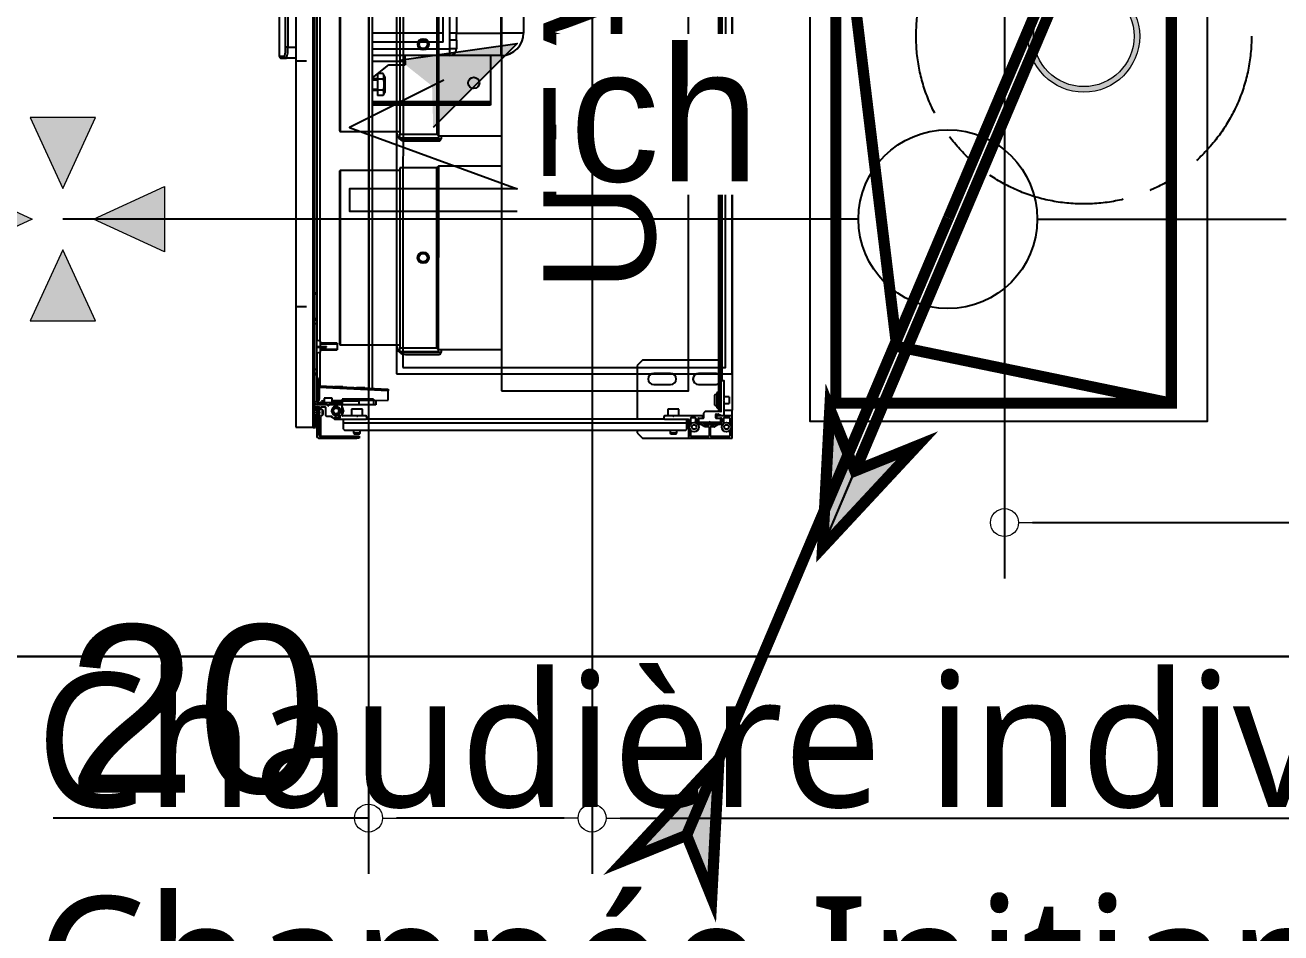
# Model space of a CAD drawing. Header units: millimetres. Extents: x 459337 to 526921, y -375392 to -289779.
# Drawn here: x 472612 to 473735, y -324575 to -323762 of the extents above; entities that cross this region are included whole.
import ezdxf

# ---------------------------------------------------------------- set-up
doc = ezdxf.new("R2010")
doc.units = ezdxf.units.MM
for name, pattern in [('prelem_euev', [2, 1.25, -0.25, 0.25, -0.25]), ('prlm_ef', [0.165, 0.1, -0.065]), ('prlm_gaz', [36, 24, -3, 0, -3, 0, -3, 0, -3])]:
    doc.linetypes.add(name, pattern=pattern)
doc.layers.add('_GAZELEC-BOITE INCORPO', color=36, linetype='Continuous', lineweight=18)
doc.layers.add('_GAZELEC-RESERVATION 2', color=132, linetype='Continuous', lineweight=18)
for name, color, linetype in [('_GAZELEC-EAU CHAUDE', 1, 'Continuous'), ('GAZ-EU FLECHE', 42, 'Continuous'), ('GAZ-FLECHE VMC', 93, 'Continuous'), ('prlm-CHAUFF', 30, 'Continuous'), ('prlm-EAU-EF', 161, 'Continuous'), ('prlm-EAU-EUEV', 25, 'Continuous'), ('prlm-ELEC-CFO', 201, 'Continuous'), ('prlm-GAZ', 20, 'Continuous'), ('prlm-GT', 242, 'Continuous'), ('prlm-MOD', 64, 'Continuous'), ('prlm-VMC', 93, 'Continuous')]:
    doc.layers.add(name, color=color, linetype=linetype)
doc.layers.add('prlm-ZEROPLOT', color=254, linetype='Continuous', plot=False)
doc.styles.add('Arial', font='arial.ttf')
doc.styles.add('prlm-chauff', font='trebucbi.ttf', dxfattribs={"height": 18})
doc.styles.add('prlm-elec-cfo', font='comic.ttf', dxfattribs={"height": 12})
doc.styles.get("Standard").update_dxf_attribs({"font": 'arial.ttf'})
doc.dimstyles.new('200', dxfattribs={"dimtxt": 150, "dimasz": 25, "dimexe": 50, "dimexo": 50, "dimgap": 20, "dimtad": 1, "dimdec": 0, "dimlfac": 0.1, "dimdsep": 46, "dimtxsty": 'Arial', "dimblk1": 'DOTBLANK', "dimblk2": 'DOTBLANK', "dimsah": 1, "dimcen": 25, "dimclrd": 5, "dimclre": 5, "dimadec": 0, "dimazin": 0, "dimtfac": 1, "dimtdec": 0, "dimtmove": 0, "dimatfit": 3, "dimldrblk": 'DOTBLANK', "dimfxl": 50, "dimtolj": 1, "dimtzin": 0, "dimarcsym": 0})

# ---------------------------------------------------------------- blocks, each defined once
blk = doc.blocks.new('MTI900_Alu_390')
at = {"layer": 'prlm-MOD', "color": 1, "linetype": 'Continuous'}
for p, q in [((-4.225, 0), (4.225, 0)), ((4.278, 0), (4.225, 0)), ((4.225, -0.07), (4.225, 0)), ((4.472, 0), (4.278, 0)), ((4.475, 0), (4.472, 0)), ((4.475, -0.003), (4.475, 0)), ((-4.105, -0.105), (4.105, -0.105)), ((-3.96, -0.09), (3.96, -0.09)), ((3.96, -0.073), (3.96, -0.097)), ((4.13, -0.07), (3.963, -0.07)), ((3.963, -0.1), (4.229, -0.1)), ((4.105, -0.025), (4.165, -0.025)), ((4.105, -0.025), (4.105, -0.07)), ((4.105, -0.1), (4.105, -0.115)), ((4.135, -0.075), (4.13, -0.07)), ((4.14, -0.07), (4.135, -0.075)), ((4.267, -0.07), (4.14, -0.07)), ((4.165, -0.07), (4.165, -0.025)), ((4.165, -0.115), (4.165, -0.1)), ((4.165, -0.105), (4.225, -0.105)), ((4.225, -0.105), (4.225, -0.1)), ((4.225, -0.105), (4.225, -0.12)), ((4.235, -0.1), (4.235, -0.24)), ((4.26, -0.12), (4.27, -0.09)), ((4.27, -0.09), (4.27, -0.073)), ((4.275, -0.003), (4.275, -0.137)), ((4.293, -0.021), (4.293, -0.074)), ((4.295, -0.137), (4.295, -0.098)), ((4.347, -0.018), (4.296, -0.018)), ((4.296, -0.077), (4.331, -0.077)), ((4.298, -0.095), (4.332, -0.095)), ((4.327, -0.1), (4.298, -0.1)), ((4.33, -0.195), (4.33, -0.103)), ((4.335, -0.098), (4.335, -0.134)), ((4.353, -0.086), (4.353, -0.129)), ((4.355, -0.038), (4.375, -0.027)), ((4.355, -0.062), (4.355, -0.038)), ((4.375, -0.073), (4.355, -0.062)), ((4.375, -0.027), (4.395, -0.038)), ((4.395, -0.062), (4.375, -0.073)), ((4.395, -0.038), (4.395, -0.062)), ((4.454, -0.018), (4.403, -0.018)), ((4.457, -0.191), (4.457, -0.021)), ((4.475, -0.387), (4.475, -0.003)), ((-4.1, -0.12), (4.1, -0.12)), ((3.775, -0.12), (3.775, -0.8)), ((3.895, -0.15), (3.895, -0.3)), ((3.995, -0.3), (3.995, -0.15)), ((4.067, -0.12), (4.067, -0.125)), ((4.067, -0.125), (4.203, -0.125)), ((4.067, -0.125), (4.067, -0.135)), ((4.067, -0.135), (4.203, -0.135)), ((4.105, -0.115), (4.095, -0.125)), ((4.103, -0.158), (4.168, -0.158)), ((4.165, -0.115), (4.105, -0.115)), ((4.175, -0.125), (4.165, -0.115)), ((4.17, -0.12), (4.225, -0.12)), ((4.203, -0.125), (4.203, -0.12)), ((4.203, -0.135), (4.203, -0.125)), ((4.26, -0.142), (4.26, -0.12)), ((4.292, -0.145), (4.263, -0.145)), ((4.278, -0.14), (4.292, -0.14)), ((4.295, -0.137), (4.295, -0.142)), ((4.33, -0.195), (4.325, -0.2)), ((4.325, -0.2), (4.33, -0.205)), ((4.338, -0.16), (4.33, -0.16)), ((4.33, -0.168), (4.342, -0.168)), ((4.33, -0.297), (4.33, -0.205)), ((4.336, -0.136), (4.354, -0.164)), ((4.338, -0.16), (4.338, -0.24)), ((4.355, -0.19), (4.338, -0.16)), ((4.338, -0.24), (4.355, -0.21)), ((4.354, -0.13), (4.372, -0.159)), ((4.355, -0.166), (4.355, -0.234)), ((4.373, -0.16), (4.373, -0.191)), ((4.373, -0.209), (4.373, -0.24)), ((4.454, -0.194), (4.376, -0.194)), ((4.376, -0.206), (4.454, -0.206)), ((4.457, -0.369), (4.457, -0.209)), ((4.235, -0.24), (4.25, -0.255)), ((4.25, -0.255), (4.292, -0.255)), ((4.275, -0.263), (4.275, -0.52)), ((4.292, -0.26), (4.278, -0.26)), ((4.293, -0.326), (4.293, -0.369)), ((4.295, -0.258), (4.295, -0.263)), ((4.295, -0.302), (4.295, -0.263)), ((4.328, -0.323), (4.296, -0.323)), ((4.298, -0.3), (4.327, -0.3)), ((4.332, -0.305), (4.298, -0.305)), ((4.33, -0.232), (4.342, -0.232)), ((4.33, -0.24), (4.338, -0.24)), ((4.354, -0.236), (4.335, -0.265)), ((4.335, -0.265), (4.335, -0.302)), ((4.353, -0.271), (4.353, -0.304)), ((4.373, -0.24), (4.354, -0.27)), ((4.355, -0.328), (4.375, -0.317)), ((4.355, -0.352), (4.355, -0.328)), ((4.375, -0.317), (4.395, -0.328)), ((4.395, -0.328), (4.395, -0.352)), ((4.296, -0.372), (4.347, -0.372)), ((4.305, -0.6), (4.305, -0.393)), ((4.34, -0.405), (4.305, -0.405)), ((4.308, -0.39), (4.472, -0.39)), ((4.34, -0.405), (4.34, -3.475)), ((4.395, -0.405), (4.34, -0.405)), ((4.375, -0.363), (4.355, -0.352)), ((4.395, -0.352), (4.375, -0.363)), ((4.405, -0.415), (4.395, -0.405)), ((4.403, -0.372), (4.454, -0.372)), ((4.405, -0.415), (4.405, -3.465)), ((4.475, -0.8), (4.475, -0.387)), ((3.895, -0.55), (3.895, -0.7)), ((3.995, -0.7), (3.995, -0.55)), ((4.215, -0.475), (4.215, -0.575)), ((4.275, -0.475), (4.215, -0.475)), ((4.275, -0.52), (4.278, -0.523)), ((4.275, -0.52), (4.275, -0.53)), ((4.278, -0.527), (4.275, -0.53)), ((4.275, -0.53), (4.275, -0.6)), ((4.43, -0.495), (4.405, -0.495)), ((4.405, -0.555), (4.43, -0.555)), ((4.43, -0.495), (4.43, -0.555)), ((4.435, -0.5), (4.43, -0.495)), ((4.43, -0.555), (4.435, -0.55)), ((4.435, -0.55), (4.435, -0.5)), ((4.215, -0.575), (4.275, -0.575)), ((4.285, -0.61), (4.295, -0.61)), ((4.305, -0.6), (4.305, -3.277)), ((3.775, -0.8), (3.825, -0.85)), ((3.825, -0.85), (4.305, -0.85)), ((4.405, -0.85), (4.425, -0.85)), ((4.425, -0.85), (4.475, -0.8)), ((-0.85, -1.865), (0.85, -1.865)), ((0.85, -1.865), (0.85, -2.065)), ((0.85, -2.065), (-0.85, -2.065)), ((0.85, -2.465), (0.85, -2.065)), ((1.05, -2.065), (0.85, -2.065)), ((1.05, -2.065), (1.05, -2.525)), ((1.05, -2.16), (1.465, -2.16)), ((1.465, -2.16), (1.48, -2.16)), ((1.465, -2.16), (1.465, -3.215)), ((1.48, -2.16), (1.48, -3.215)), ((1.48, -2.16), (1.495, -2.16)), ((1.495, -2.16), (1.495, -3.215)), ((-0.85, -2.465), (0.85, -2.465)), ((0.912, -2.465), (0.85, -2.465)), ((0.85, -2.465), (0.85, -2.524)), ((0.912, -2.465), (0.99, -2.465)), ((0.912, -2.465), (0.912, -2.525)), ((0.99, -2.465), (0.99, -2.525)), ((0.85, -2.524), (-0.85, -2.524)), ((0.99, -2.525), (0.912, -2.525)), ((0.99, -3.215), (0.99, -2.525)), ((1.05, -2.525), (0.99, -2.525)), ((1.05, -2.525), (1.05, -3.215)), ((0.93, -2.585), (-0.93, -2.585)), ((0.85, -2.585), (0.85, -3.215)), ((0.93, -2.585), (0.93, -3.215)), ((1.1, -2.925), (1.05, -2.925)), ((1.1, -3.215), (1.1, -2.925)), ((1.1, -2.925), (1.134, -2.925)), ((1.134, -3.071), (1.134, -2.925)), ((1.25, -3.215), (1.134, -3.071)), ((1.24, -3.106), (1.212, -3.12)), ((1.212, -3.12), (1.212, -3.167)), ((1.24, -3.106), (1.38, -3.106)), ((1.261, -3.12), (1.261, -3.17)), ((1.359, -3.12), (1.359, -3.17)), ((1.408, -3.12), (1.38, -3.106)), ((1.408, -3.12), (1.408, -3.17)), ((4.007, -3.691), (4.035, -3.077)), ((4.05, -3.077), (4.022, -3.692)), ((4.035, -3.077), (4.05, -3.077)), ((4.135, -3.077), (4.05, -3.077)), ((4.136, -3.497), (4.135, -3.077)), ((4.029, -3.215), (-0.132, -3.215)), ((4.027, -3.245), (-0.132, -3.245)), ((1.214, -3.17), (1.236, -3.17)), ((1.225, -3.17), (1.225, -3.172)), ((1.225, -3.172), (1.395, -3.172)), ((1.236, -3.17), (1.261, -3.17)), ((1.26, -3.172), (1.26, -3.215)), ((1.261, -3.17), (1.31, -3.17)), ((1.269, -3.215), (1.269, -3.172)), ((1.31, -3.17), (1.359, -3.17)), ((1.351, -3.215), (1.351, -3.172)), ((1.359, -3.17), (1.384, -3.17)), ((1.36, -3.215), (1.36, -3.172)), ((1.384, -3.17), (1.408, -3.17)), ((1.395, -3.172), (1.395, -3.17)), ((4.125, -3.207), (4.125, -3.487)), ((4.125, -3.207), (4.175, -3.207)), ((4.135, -3.187), (4.175, -3.187)), ((4.175, -3.187), (4.175, -3.207)), ((4.175, -3.207), (4.175, -3.337)), ((4.017, -3.356), (4.021, -3.285)), ((4.017, -3.356), (4.022, -3.356)), ((4.026, -3.286), (4.021, -3.285)), ((4.14, -3.337), (4.175, -3.337)), ((4.14, -3.487), (4.14, -3.337)), ((4.175, -3.337), (4.175, -3.487)), ((4.215, -3.305), (4.215, -3.405)), ((4.275, -3.305), (4.215, -3.305)), ((4.275, -3.277), (4.275, -3.346)), ((4.275, -3.346), (4.275, -3.358)), ((4.275, -3.358), (4.275, -3.484)), ((4.276, -3.348), (4.278, -3.35)), ((4.278, -3.354), (4.276, -3.356)), ((4.295, -3.267), (4.285, -3.267)), ((4.305, -3.553), (4.305, -3.277)), ((4.43, -3.325), (4.405, -3.325)), ((4.43, -3.325), (4.43, -3.385)), ((4.435, -3.33), (4.43, -3.325)), ((4.435, -3.38), (4.435, -3.33)), ((4.455, -3.355), (4.455, -3.335)), ((4.455, -3.335), (4.475, -3.335)), ((4.455, -3.69), (4.455, -3.355)), ((4.475, -3.355), (4.455, -3.355)), ((4.475, -3.335), (4.475, -3.355)), ((4.475, -3.69), (4.475, -3.355)), ((4.008, -3.552), (4.012, -3.482)), ((4.017, -3.482), (4.012, -3.482)), ((4.215, -3.405), (4.275, -3.405)), ((4.22, -3.478), (4.23, -3.472)), ((4.23, -3.472), (4.24, -3.478)), ((4.34, -3.475), (4.305, -3.475)), ((4.395, -3.475), (4.34, -3.475)), ((4.395, -3.475), (4.405, -3.465)), ((4.405, -3.385), (4.43, -3.385)), ((4.43, -3.385), (4.435, -3.38)), ((3.625, -3.532), (3.685, -3.532)), ((3.625, -3.532), (3.625, -3.682)), ((3.631, -3.682), (3.631, -3.532)), ((3.679, -3.682), (3.679, -3.532)), ((3.685, -3.682), (3.685, -3.532)), ((4.008, -3.552), (4.013, -3.552)), ((4.115, -3.577), (4.115, -3.647)), ((4.155, -3.577), (4.115, -3.577)), ((4.125, -3.487), (4.14, -3.487)), ((4.14, -3.497), (4.136, -3.497)), ((4.14, -3.487), (4.155, -3.487)), ((4.14, -3.487), (4.14, -3.577)), ((4.155, -3.487), (4.175, -3.487)), ((4.155, -3.497), (4.155, -3.487)), ((4.155, -3.702), (4.155, -3.497)), ((4.175, -3.497), (4.155, -3.497)), ((4.175, -3.487), (4.175, -3.49)), ((4.175, -3.49), (4.175, -3.601)), ((4.272, -3.487), (4.178, -3.487)), ((4.195, -3.561), (4.195, -3.523)), ((4.268, -3.521), (4.266, -3.521)), ((4.271, -3.507), (4.271, -3.518)), ((4.273, -3.542), (4.276, -3.542)), ((4.287, -3.504), (4.274, -3.504)), ((4.276, -3.627), (4.276, -3.584)), ((4.277, -3.582), (4.304, -3.555)), ((4.279, -3.545), (4.279, -3.549)), ((4.291, -3.577), (4.281, -3.583)), ((4.282, -3.552), (4.287, -3.552)), ((4.285, -3.504), (4.29, -3.507)), ((4.29, -3.549), (4.29, -3.507)), ((4.291, -3.568), (4.291, -3.577)), ((3.604, -3.685), (-0.15, -3.685)), ((3.605, -3.682), (3.598, -3.717)), ((3.655, -3.682), (3.605, -3.682)), ((3.655, -3.641), (3.655, -3.627)), ((3.66, -3.627), (3.655, -3.627)), ((3.655, -3.717), (3.655, -3.641)), ((3.66, -3.641), (3.655, -3.641)), ((3.66, -3.641), (3.66, -3.627)), ((3.66, -3.717), (3.66, -3.641)), ((3.705, -3.682), (3.66, -3.682)), ((3.712, -3.717), (3.705, -3.682)), ((4.007, -3.685), (3.706, -3.685)), ((3.945, -3.702), (3.965, -3.702)), ((3.965, -3.702), (4.105, -3.702)), ((3.965, -3.712), (3.965, -3.702)), ((4.007, -3.692), (4.007, -3.691)), ((4.007, -3.691), (4.022, -3.692)), ((4.022, -3.692), (4.125, -3.692)), ((4.022, -3.692), (4.022, -3.692)), ((4.105, -3.702), (4.125, -3.702)), ((4.105, -3.712), (4.105, -3.702)), ((4.115, -3.647), (4.155, -3.647)), ((4.125, -3.692), (4.125, -3.702)), ((4.14, -3.647), (4.14, -3.657)), ((4.175, -3.623), (4.175, -3.601)), ((4.175, -3.623), (4.175, -3.734)), ((4.176, -3.603), (4.183, -3.61)), ((4.183, -3.614), (4.176, -3.621)), ((4.195, -3.674), (4.195, -3.64)), ((4.195, -3.722), (4.195, -3.693)), ((4.195, -3.695), (4.215, -3.695)), ((4.198, -3.637), (4.266, -3.637)), ((4.211, -3.677), (4.198, -3.677)), ((4.198, -3.69), (4.225, -3.69)), ((4.222, -3.663), (4.213, -3.676)), ((4.215, -3.695), (4.45, -3.695)), ((4.215, -3.695), (4.215, -3.715)), ((4.227, -3.657), (4.225, -3.659)), ((4.265, -3.659), (4.225, -3.659)), ((4.225, -3.659), (4.225, -3.662)), ((4.265, -3.662), (4.225, -3.662)), ((4.225, -3.69), (4.225, -3.695)), ((4.263, -3.657), (4.227, -3.657)), ((4.228, -3.692), (4.237, -3.692)), ((4.229, -3.657), (4.229, -3.662)), ((4.229, -3.69), (4.229, -3.695)), ((4.243, -3.687), (4.239, -3.691)), ((4.251, -3.691), (4.247, -3.687)), ((4.253, -3.692), (4.263, -3.692)), ((4.261, -3.657), (4.261, -3.662)), ((4.261, -3.69), (4.261, -3.695)), ((4.265, -3.659), (4.263, -3.657)), ((4.265, -3.662), (4.265, -3.659)), ((4.283, -3.69), (4.265, -3.69)), ((4.265, -3.695), (4.265, -3.69)), ((4.277, -3.676), (4.268, -3.663)), ((4.452, -3.677), (4.279, -3.677)), ((4.286, -3.692), (4.445, -3.692)), ((4.455, -3.682), (4.455, -3.68)), ((-4.375, -3.737), (4.375, -3.737)), ((4.375, -3.747), (-4.375, -3.747)), ((-0.167, -3.735), (3.175, -3.735)), ((-0.16, -3.715), (3.598, -3.715)), ((3.175, -3.717), (3.185, -3.717)), ((3.175, -3.737), (3.175, -3.717)), ((3.185, -3.717), (3.403, -3.717)), ((3.185, -3.717), (3.185, -3.737)), ((3.403, -3.737), (3.403, -3.717)), ((3.403, -3.717), (3.417, -3.717)), ((3.417, -3.717), (3.45, -3.717)), ((3.417, -3.717), (3.417, -3.737)), ((3.45, -3.717), (3.86, -3.717)), ((3.45, -3.717), (3.45, -3.737)), ((3.712, -3.715), (3.935, -3.715)), ((3.86, -3.717), (3.893, -3.717)), ((3.86, -3.717), (3.86, -3.737)), ((3.893, -3.717), (3.907, -3.717)), ((3.893, -3.737), (3.893, -3.717)), ((3.907, -3.717), (4.14, -3.717)), ((3.907, -3.717), (3.907, -3.737)), ((3.935, -3.717), (3.935, -3.712)), ((3.965, -3.712), (3.935, -3.712)), ((3.965, -3.712), (3.965, -3.717)), ((4.105, -3.712), (3.965, -3.712)), ((4.105, -3.717), (4.105, -3.712)), ((4.135, -3.712), (4.105, -3.712)), ((4.135, -3.712), (4.135, -3.717)), ((4.165, -3.726), (4.165, -3.737)), ((4.175, -3.734), (4.175, -3.737)), ((4.215, -3.715), (4.195, -3.715)), ((4.198, -3.725), (4.212, -3.725)), ((4.215, -3.715), (4.45, -3.715)), ((4.215, -3.72), (4.225, -3.72)), ((4.215, -3.722), (4.215, -3.72)), ((4.225, -3.716), (4.221, -3.72)), ((4.229, -3.716), (4.225, -3.716)), ((4.26, -3.715), (4.231, -3.715)), ((4.243, -3.732), (4.238, -3.737)), ((4.249, -3.734), (4.241, -3.734)), ((4.252, -3.737), (4.247, -3.732)), ((4.265, -3.716), (4.262, -3.716)), ((4.269, -3.72), (4.265, -3.716)), ((4.265, -3.72), (4.283, -3.72)), ((4.342, -3.715), (4.289, -3.715)), ((4.295, -3.734), (4.295, -3.73)), ((4.298, -3.727), (4.342, -3.727)), ((4.378, -3.727), (4.298, -3.727)), ((4.298, -3.727), (4.298, -3.737)), ((4.345, -3.724), (4.345, -3.718)), ((4.375, -3.737), (4.375, -3.747)), ((4.375, -3.747), (4.378, -3.747)), ((4.375, -3.792), (4.375, -3.747)), ((4.375, -3.902), (4.375, -3.792)), ((4.378, -3.747), (4.378, -3.727)), ((-4.375, -3.902), (4.375, -3.902)), ((0.975, -3.973), (0.975, -3.902)), ((1.075, -3.902), (1.075, -3.985)), ((-0.975, -3.973), (0.975, -3.973)), ((0.975, -3.993), (-0.975, -3.993)), ((0.975, -3.973), (0.975, -3.993)), ((1.055, -4.05), (1.055, -4.005)), ((1.075, -4.03), (1.075, -3.985)), ((0.704, -4.05), (1.055, -4.05))]:
    blk.add_line(p, q, dxfattribs=at)
at = {"layer": 'prlm-MOD', "color": 1, "ltscale": 50}
for points in [[(1.1, -3.806), (1.1, -3.902)], [(3.3, -3.806), (3.3, -3.902)]]:
    blk.add_lwpolyline(points, dxfattribs=at)
at = {"layer": 'prlm-MOD', "color": 1, "linetype": 'Continuous'}
for centre, radius in [((4.375, -0.05), 0.0425), ((4.375, -0.34), 0.0425), ((1.295, -2.31), 0.05), ((4.23, -3.542), 0.035), ((4.23, -3.542), 0.03), ((4.23, -3.542), 0.025)]:
    blk.add_circle(centre, radius, dxfattribs=at)
for centre, radius, start, end in [((4.278, -0.003), 0.003, 90, 180), ((4.472, -0.003), 0.003, 0, 90), ((3.963, -0.073), 0.003, 90, 180), ((3.963, -0.097), 0.003, 180, 270), ((4.232, -0.1), 0.003, 0, 180), ((4.267, -0.073), 0.003, 0, 90), ((4.267, -0.09), 0.003, 341.5651, 0), ((4.296, -0.021), 0.003, 90, 180), ((4.296, -0.074), 0.003, 180, 270), ((4.298, -0.098), 0.003, 90, 180), ((4.298, -0.103), 0.003, 90, 180), ((4.327, -0.103), 0.003, 0, 90), ((4.331, -0.067), 0.01, 270, 326.3475), ((4.332, -0.098), 0.003, 0, 90), ((4.347, -0.021), 0.003, 84.5182, 90), ((4.403, -0.021), 0.003, 90, 95.4818), ((4.454, -0.021), 0.003, 0, 90), ((3.945, -0.15), 0.05, 143.1301, 180), ((3.945, -0.15), 0.05, 0, 36.8699), ((4.103, -0.133), 0.02, 185.7392, 187.1808), ((4.103, -0.138), 0.02, 171.3731, 270), ((4.168, -0.138), 0.02, 270, 8.6269), ((4.168, -0.133), 0.02, 352.8192, 354.2608), ((4.263, -0.12), 0.003, 161.5651, 180), ((4.263, -0.142), 0.003, 180, 270), ((4.278, -0.137), 0.003, 180, 270), ((4.292, -0.137), 0.003, 270, 0), ((4.292, -0.142), 0.003, 270, 0), ((4.338, -0.134), 0.003, 180, 213.6901), ((4.356, -0.129), 0.003, 180, 213.6901), ((4.352, -0.166), 0.003, 0, 33.6901), ((4.37, -0.16), 0.003, 0, 33.6901), ((4.376, -0.191), 0.003, 180, 270), ((4.376, -0.209), 0.003, 90, 180), ((4.454, -0.191), 0.003, 270, 0), ((4.454, -0.209), 0.003, 0, 90), ((3.945, -0.3), 0.05, 180, 0), ((4.278, -0.263), 0.003, 90, 180), ((4.292, -0.258), 0.003, 0, 90), ((4.292, -0.263), 0.003, 0, 90), ((4.296, -0.326), 0.003, 90, 180), ((4.298, -0.297), 0.003, 180, 270), ((4.298, -0.302), 0.003, 180, 270), ((4.327, -0.297), 0.003, 270, 0), ((4.328, -0.333), 0.01, 46.149, 90), ((4.332, -0.302), 0.003, 270, 0), ((4.356, -0.271), 0.003, 146.3099, 180), ((4.352, -0.234), 0.003, 326.3099, 0), ((4.296, -0.369), 0.003, 180, 270), ((4.308, -0.393), 0.003, 90, 180), ((4.347, -0.369), 0.003, 270, 275.4818), ((4.403, -0.369), 0.003, 264.5182, 270), ((4.454, -0.369), 0.003, 270, 0), ((4.472, -0.387), 0.003, 270, 0), ((3.945, -0.55), 0.05, 0, 180), ((4.276, -0.525), 0.003, 315, 45), ((4.285, -0.6), 0.01, 180, 270), ((4.295, -0.6), 0.01, 270, 0), ((3.945, -0.7), 0.05, 180, 0), ((0.85, -2.065), 0.2, 0, 90), ((0.99, -2.525), 0.06, 0, 90), ((1.236, -3.162), 0.0487, 59.7422, 120.2578), ((1.384, -3.162), 0.0487, 59.7422, 120.2578), ((4.285, -3.277), 0.01, 90, 180), ((4.278, -3.346), 0.003, 180, 225), ((4.278, -3.358), 0.003, 135, 180), ((4.276, -3.352), 0.003, 315, 45), ((4.295, -3.277), 0.01, 0, 90), ((4.23, -3.542), 0.065, 57.7958, 122.2042), ((4.178, -3.49), 0.003, 90, 180), ((4.23, -3.542), 0.04, 33.9272, 355.9994), ((4.23, -3.542), 0.06, 66.4435, 113.5565), ((4.266, -3.518), 0.003, 213.9272, 270), ((4.23, -3.542), 0.04, 0, 33.9272), ((4.268, -3.518), 0.003, 270, 0), ((4.273, -3.545), 0.003, 90, 175.9994), ((4.23, -3.542), 0.04, 355.9994, 0), ((4.274, -3.507), 0.003, 90, 180), ((4.272, -3.484), 0.003, 270, 0), ((4.23, -3.542), 0.06, 0, 39.2965), ((4.276, -3.545), 0.003, 0, 90), ((4.23, -3.542), 0.065, 315.0475, 333.838), ((4.279, -3.584), 0.003, 135, 180), ((4.282, -3.549), 0.003, 180, 270), ((4.23, -3.542), 0.065, 22.6199, 35.7758), ((4.287, -3.507), 0.003, 0, 90), ((4.287, -3.549), 0.003, 270, 0), ((4.23, -3.542), 0.06, 351.491, 0), ((4.302, -3.553), 0.003, 315, 0), ((3.945, -3.712), 0.01, 90, 180), ((3.997, -3.692), 0.01, 270, 357.3974), ((4.125, -3.712), 0.02, 347.588, 90), ((4.125, -3.712), 0.01, 0, 90), ((4.16, -3.657), 0.02, 180, 230.1159), ((4.14, -3.702), 0.035, 270, 0), ((4.14, -3.702), 0.015, 270, 0), ((4.115, -3.71), 0.05, 37.0861, 50.1159), ((4.178, -3.601), 0.003, 180, 225), ((4.178, -3.623), 0.003, 135, 180), ((4.181, -3.612), 0.003, 315, 45), ((4.198, -3.64), 0.003, 90, 180), ((4.198, -3.674), 0.003, 180, 270), ((4.198, -3.693), 0.003, 90, 180), ((4.211, -3.674), 0.003, 270, 325.008), ((4.225, -3.665), 0.003, 90, 145.008), ((4.225, -3.693), 0.003, 19.4712, 90), ((4.237, -3.689), 0.003, 270, 315), ((4.245, -3.689), 0.003, 45, 135), ((4.253, -3.689), 0.003, 225, 270), ((4.265, -3.693), 0.003, 90, 160.5288), ((4.265, -3.665), 0.003, 34.992, 90), ((4.266, -3.627), 0.01, 270, 0), ((4.279, -3.674), 0.003, 214.992, 270), ((4.283, -3.693), 0.003, 19.4712, 90), ((4.445, -3.682), 0.01, 270, 0), ((4.45, -3.69), 0.025, 270, 0), ((4.45, -3.69), 0.005, 270, 0), ((4.452, -3.68), 0.003, 0, 90), ((4.178, -3.734), 0.003, 180, 270), ((4.198, -3.722), 0.003, 180, 270), ((4.212, -3.722), 0.003, 270, 0), ((4.215, -3.715), 0.01, 353.9388, 0), ((4.225, -3.717), 0.003, 270, 350.4059), ((4.231, -3.718), 0.003, 90, 170.4059), ((4.245, -3.734), 0.003, 45, 135), ((4.26, -3.718), 0.003, 9.5941, 90), ((4.265, -3.717), 0.003, 189.5941, 270), ((4.275, -3.715), 0.01, 180, 186.0612), ((4.283, -3.717), 0.003, 270, 350.4059), ((4.289, -3.718), 0.003, 90, 170.4059), ((4.292, -3.734), 0.003, 270, 0), ((4.298, -3.73), 0.003, 90, 180), ((4.342, -3.718), 0.003, 0, 90), ((4.342, -3.724), 0.003, 270, 0), ((0.999, -4.194), 0.222, 69.8915, 96.1295), ((1.055, -4.03), 0.02, 270, 0)]:
    blk.add_arc(centre, radius, start, end, dxfattribs=at)
for centre, major_axis, ratio, start_param, end_param in [((3.997, -3.692), (-0.025, 0), 0.4, 1.570796, 3.096169), ((4.022, -3.693), (-0.015, 0.0007), 0.045361, -1.568734, 0), ((1.055, -3.985), (-0.02, 0), 0.989815, 1.570796, 3.141593)]:
    blk.add_ellipse(centre, major_axis=major_axis, ratio=ratio, start_param=start_param, end_param=end_param, dxfattribs=at)
for points, knots in [([(0.912, -2.525), (0.902, -2.525), (0.892, -2.525), (0.871, -2.524), (0.86, -2.524), (0.85, -2.524)], [0, 0, 0, 0, 0.5, 0.5, 1, 1, 1, 1]), ([(1.261, -3.12), (1.269, -3.118), (1.277, -3.117), (1.294, -3.114), (1.302, -3.114), (1.314, -3.114), (1.318, -3.114), (1.326, -3.114), (1.331, -3.115), (1.343, -3.117), (1.351, -3.118), (1.359, -3.12)], [0, 0, 0, 0, 0.25, 0.25, 0.5, 0.5, 0.625, 0.625, 0.75, 0.75, 1, 1, 1, 1]), ([(1.055, -4.005), (1.055, -4.004), (1.054, -4.004), (1.053, -4.002), (1.052, -4.002), (1.051, -4.001), (1.049, -4.001), (1.047, -4), (1.044, -3.999), (1.043, -3.999), (1.039, -3.998), (1.035, -3.997), (1.03, -3.996), (1.028, -3.996), (1.024, -3.995), (1.022, -3.995), (1.015, -3.994), (1.011, -3.994), (1.003, -3.994), (1.001, -3.993), (0.996, -3.993), (0.993, -3.993), (0.986, -3.993), (0.98, -3.993), (0.975, -3.993)], [0, 0, 0, 0, 0.125, 0.125, 0.1875, 0.1875, 0.25, 0.3125, 0.3125, 0.375, 0.375, 0.5, 0.5, 0.5625, 0.5625, 0.625, 0.625, 0.75, 0.75, 0.8125, 0.8125, 0.875, 0.875, 1, 1, 1, 1])]:
    blk.add_open_spline(points, degree=3, knots=knots, dxfattribs=at)
blk = doc.blocks.new('xi.bep')
at = {"layer": 'prlm-VMC', "linetype": 'ByBlock', "lineweight": 5}
h = blk.add_hatch(color=0, dxfattribs=at)
h.paths.add_polyline_path([(0, 2.74), (2.92, 9.1), (-2.92, 9.1)])
h.paths.add_polyline_path([(9.1, -2.92), (9.1, 2.92), (2.74, 0)])
h.paths.add_polyline_path([(2.92, -9.1), (0, -2.74), (-2.92, -9.1)])
h.paths.add_polyline_path([(-9.1, -2.92), (-2.74, 0), (-9.1, 2.92)])
at = {"layer": 'prlm-VMC', "color": 0, "linetype": 'ByBlock', "lineweight": 5, "flags": 128}
for points in [[(2.92, 9.1), (-2.92, 9.1), (0, 2.74)], [(-9.1, -2.92), (-9.1, 2.92), (-2.74, 0)], [(9.1, 2.92), (9.1, -2.92), (2.74, 0)], [(-2.92, -9.1), (2.92, -9.1), (0, -2.74)]]:
    blk.add_lwpolyline(points, close=True, dxfattribs=at)
blk = doc.blocks.new('xi.vp')
at = {"layer": 'prlm-EAU-EUEV', "lineweight": 5}
h = blk.add_hatch(color=0, dxfattribs=at)
h.paths.add_polyline_path([(5, 0, 1), (-5, 0, 1)])
h.paths.add_polyline_path([(4.5, 0, 1), (-4.5, 0, 1)], flags=16)
at = {"layer": 'prlm-EAU-EUEV', "color": 0, "lineweight": 5}
for radius in [5, 4.5]:
    blk.add_circle((0, 0), radius, dxfattribs=at)
at = {"layer": 'prlm-ZEROPLOT', "linetype": 'prelem_euev', "ltscale": 10}
blk.add_circle((0, 0), 15, dxfattribs=at)
blk = doc.blocks.new('xi.uta-yzen-g')
at = {"layer": 'prlm-CHAUFF', "ltscale": 50}
for p, q in [((-36.4, 35.02), (-20.8, 35.02)), ((-36.4, 35.02), (-36.4, 29.72)), ((-20.9, 35.12), (-36.3, 35.12)), ((-20.8, 29.72), (-20.8, 35.02)), ((-17.3, 35.02), (-1.7, 35.02)), ((-17.3, 35.02), (-17.3, 29.72)), ((-1.8, 35.12), (-17.2, 35.12)), ((-1.7, 29.72), (-1.7, 35.02)), ((1.8, 35.02), (17.4, 35.02)), ((1.8, 35.02), (1.8, 29.72)), ((1.9, 35.12), (17.3, 35.12)), ((17.4, 29.72), (17.4, 35.02)), ((20.9, 35.02), (36.5, 35.02)), ((20.9, 35.02), (20.9, 29.72)), ((21, 35.12), (36.4, 35.12)), ((36.5, 29.72), (36.5, 35.02)), ((-37.25, 29.22), (-37.25, 26.22)), ((-37.06, 29.72), (-36.65, 29.72)), ((-37.06, 29.72), (-37.06, 26.02)), ((-37, 29.72), (-37, 26.27)), ((-36.98, 29.72), (-36.98, 26.27)), ((-20.55, 29.72), (-36.65, 29.72)), ((-36.65, 29.72), (-36.65, 26.42)), ((-36.55, 29.97), (-36.4, 29.97)), ((-20.55, 26.42), (-20.55, 29.72)), ((-18.15, 29.22), (-18.15, 26.22)), ((-17.96, 29.72), (-17.55, 29.72)), ((-17.96, 29.72), (-17.96, 26.02)), ((-17.9, 29.72), (-17.9, 26.27)), ((-17.88, 29.72), (-17.88, 26.27)), ((-1.45, 29.72), (-17.55, 29.72)), ((-17.55, 29.72), (-17.55, 26.42)), ((-17.45, 29.97), (-17.3, 29.97)), ((-1.45, 26.42), (-1.45, 29.72)), ((0.95, 29.22), (0.95, 26.22)), ((1.14, 29.72), (1.55, 29.72)), ((1.14, 29.72), (1.14, 26.02)), ((1.2, 29.72), (1.2, 26.27)), ((1.22, 29.72), (1.22, 26.27)), ((17.65, 29.72), (1.55, 29.72)), ((1.55, 29.72), (1.55, 26.42)), ((1.65, 29.97), (1.8, 29.97)), ((17.65, 26.42), (17.65, 29.72)), ((20.05, 29.22), (20.05, 26.22)), ((20.24, 29.72), (20.65, 29.72)), ((20.24, 29.72), (20.24, 26.02)), ((20.3, 29.72), (20.3, 26.27)), ((20.32, 29.72), (20.32, 26.27)), ((36.75, 29.72), (20.65, 29.72)), ((20.65, 29.72), (20.65, 26.42)), ((20.75, 29.97), (20.9, 29.97)), ((36.75, 26.42), (36.75, 29.72)), ((-37, 28.42), (-36.98, 28.42)), ((-17.9, 28.42), (-17.88, 28.42)), ((1.2, 28.42), (1.22, 28.42)), ((20.3, 28.42), (20.32, 28.42)), ((-36.98, 28.07), (-37, 28.07)), ((-37, 27.69), (-36.98, 27.69)), ((-36.98, 27.34), (-37, 27.34)), ((-37, 27.29), (-36.98, 27.29)), ((-36.98, 27.19), (-37, 27.19)), ((-17.88, 28.07), (-17.9, 28.07)), ((-17.9, 27.69), (-17.88, 27.69)), ((-17.88, 27.34), (-17.9, 27.34)), ((-17.9, 27.29), (-17.88, 27.29)), ((-17.88, 27.19), (-17.9, 27.19)), ((1.22, 28.07), (1.2, 28.07)), ((1.2, 27.69), (1.22, 27.69)), ((1.22, 27.34), (1.2, 27.34)), ((1.2, 27.29), (1.22, 27.29)), ((1.22, 27.19), (1.2, 27.19)), ((20.32, 28.07), (20.3, 28.07)), ((20.3, 27.69), (20.32, 27.69)), ((20.32, 27.34), (20.3, 27.34)), ((20.3, 27.29), (20.32, 27.29)), ((20.32, 27.19), (20.3, 27.19)), ((-36.8, 26.02), (-37.05, 26.02)), ((-36.98, 26.27), (-37, 26.27)), ((-36.8, 26.27), (-36.98, 26.27)), ((-36.65, 26.42), (-36.8, 26.27)), ((-20.4, 26.27), (-36.8, 26.27)), ((-36.8, 26.27), (-36.8, 20.62)), ((-20.55, 26.42), (-36.65, 26.42)), ((-20.4, 26.27), (-20.55, 26.42)), ((-20.4, 20.62), (-20.4, 26.27)), ((-17.7, 26.02), (-17.95, 26.02)), ((-17.88, 26.27), (-17.9, 26.27)), ((-17.7, 26.27), (-17.88, 26.27)), ((-17.55, 26.42), (-17.7, 26.27)), ((-1.3, 26.27), (-17.7, 26.27)), ((-17.7, 26.27), (-17.7, 20.62)), ((-1.45, 26.42), (-17.55, 26.42)), ((-1.3, 26.27), (-1.45, 26.42)), ((-1.3, 20.62), (-1.3, 26.27)), ((1.4, 26.02), (1.15, 26.02)), ((1.22, 26.27), (1.2, 26.27)), ((1.4, 26.27), (1.22, 26.27)), ((1.55, 26.42), (1.4, 26.27)), ((17.8, 26.27), (1.4, 26.27)), ((1.4, 26.27), (1.4, 20.62)), ((17.65, 26.42), (1.55, 26.42)), ((17.8, 26.27), (17.65, 26.42)), ((17.8, 20.62), (17.8, 26.27)), ((20.5, 26.02), (20.25, 26.02)), ((20.32, 26.27), (20.3, 26.27)), ((20.5, 26.27), (20.32, 26.27)), ((20.65, 26.42), (20.5, 26.27)), ((36.9, 26.27), (20.5, 26.27)), ((20.5, 26.27), (20.5, 20.62)), ((36.75, 26.42), (20.65, 26.42)), ((36.9, 26.27), (36.75, 26.42)), ((36.9, 20.62), (36.9, 26.27))]:
    blk.add_line(p, q, dxfattribs=at)
for points in [[(-39, 30), (-39, 0), (0, 0), (0, 30)], [(-38.43, 29.43), (-38.43, 0.57), (-0.57, 0.57), (-0.57, 29.43)], [(-40.5, 20.62), (-40.5, 3.9), (40.5, 3.9), (40.5, 20.62)]]:
    blk.add_lwpolyline(points, close=True, dxfattribs=at)
for centre, radius in [((-28.6, 27.62), 0.5), ((-28.6, 27.62), 0.48), ((-9.5, 27.62), 0.5), ((-9.5, 27.62), 0.48), ((9.6, 27.62), 0.5), ((9.6, 27.62), 0.48), ((28.7, 27.62), 0.5), ((28.7, 27.62), 0.48), ((-28.6, 27.62), 0.38), ((-9.5, 27.62), 0.38), ((9.6, 27.62), 0.38), ((28.7, 27.62), 0.38)]:
    blk.add_circle(centre, radius, dxfattribs=at)
for centre, radius, start, end in [((-36.3, 35.02), 0.1, 90, 180), ((-20.9, 35.02), 0.1, 0, 90), ((-17.2, 35.02), 0.1, 90, 180), ((-1.8, 35.02), 0.1, 0, 90), ((1.9, 35.02), 0.1, 90, 180), ((17.3, 35.02), 0.1, 0, 90), ((21, 35.02), 0.1, 90, 180), ((36.4, 35.02), 0.1, 0, 90), ((-36.47, 29.24), 0.776, 138.5248, 181.7675), ((-36.55, 29.27), 0.7, 90, 136.2731), ((-17.37, 29.24), 0.776, 138.5248, 181.7675), ((-17.45, 29.27), 0.7, 90, 136.2731), ((1.73, 29.24), 0.776, 138.5248, 181.7675), ((1.65, 29.27), 0.7, 90, 136.2731), ((20.83, 29.24), 0.776, 138.5248, 181.7675), ((20.75, 29.27), 0.7, 90, 136.2731), ((-37.05, 26.22), 0.2, 180, 268.3239), ((-37.05, 26.22), 0.2, 268.3239, 270), ((-17.95, 26.22), 0.2, 180, 268.3239), ((-17.95, 26.22), 0.2, 268.3239, 270), ((1.15, 26.22), 0.2, 180, 268.3239), ((1.15, 26.22), 0.2, 268.3239, 270), ((20.25, 26.22), 0.2, 180, 268.3239), ((20.25, 26.22), 0.2, 268.3239, 270)]:
    blk.add_arc(centre, radius, start, end, dxfattribs=at)
for centre, major_axis, ratio, start_param, end_param in [((-36.55, 28.96), (-0.45, 0), 0.974723, 5.983927, 6.283185), ((-36.55, 28.6), (-0.45, 0), 0.974723, 5.983927, 6.283185), ((-35.75, 28.6), (-1.25, 0), 0.146694, 0, 0.179125), ((-17.45, 28.96), (-0.45, 0), 0.974723, 5.983927, 6.283185), ((-17.45, 28.6), (-0.45, 0), 0.974723, 5.983927, 6.283185), ((-16.65, 28.6), (-1.25, 0), 0.146694, 0, 0.179125), ((1.65, 28.96), (-0.45, 0), 0.974723, 5.983927, 6.283185), ((1.65, 28.6), (-0.45, 0), 0.974723, 5.983927, 6.283185), ((2.45, 28.6), (-1.25, 0), 0.146694, 0, 0.179125), ((20.75, 28.96), (-0.45, 0), 0.974723, 5.983927, 6.283185), ((20.75, 28.6), (-0.45, 0), 0.974723, 5.983927, 6.283185), ((21.55, 28.6), (-1.25, 0), 0.146694, 0, 0.179125)]:
    blk.add_ellipse(centre, major_axis=major_axis, ratio=ratio, start_param=start_param, end_param=end_param, dxfattribs=at)
for points in [[(-36.98, 29.39), (-36.99, 29.38), (-36.99, 29.37), (-37, 29.32), (-37, 29.29), (-37, 29.27)], [(-17.88, 29.39), (-17.89, 29.38), (-17.89, 29.37), (-17.9, 29.32), (-17.9, 29.29), (-17.9, 29.27)], [(1.22, 29.39), (1.21, 29.38), (1.21, 29.37), (1.2, 29.32), (1.2, 29.29), (1.2, 29.27)], [(20.32, 29.39), (20.31, 29.38), (20.31, 29.37), (20.3, 29.32), (20.3, 29.29), (20.3, 29.27)]]:
    blk.add_open_spline(points, degree=3, knots=[0.8185803, 0.8185803, 0.8185803, 0.8185803, 0.875, 0.875, 1, 1, 1, 1], dxfattribs=at)
at = {"layer": 'prlm-CHAUFF', "ltscale": 50, "insert": (-31.7, 16.89), "char_height": 10, "width": 139.7925, "attachment_point": 1}
blk.add_mtext('UTA', dxfattribs=at)
blk = doc.blocks.new('xi.CH')
at = {"layer": 'prlm-ELEC-CFO', "lineweight": 5}
blk.add_hatch(color=0, dxfattribs=at).paths.add_polyline_path([(-3, 6), (-0.1, 3.7), (0, 0), (7.5, 7.5)])
at = {"layer": 'prlm-ELEC-CFO', "color": 0}
for points in [[(-3, 6), (7.5, 7.5), (0, 0)], [(0.95, 4.23), (-7.5, 0), (7.5, -5.5), (-7.5, -5.5), (-7.5, -7.5), (7.5, -7.5)]]:
    blk.add_lwpolyline(points, dxfattribs=at)
blk = doc.blocks.new('FLECHE1')
h = blk.add_hatch(color=256)
h.dxf.hatch_style = 1
h.paths.add_polyline_path([(495907.1, -370439.6), (495913.6, -370315.5), (495936.1, -370371.1), (495991.7, -370348.6)])
for p, q in [((495907.1, -370439.6), (496141.3, -369887.2)), ((495913.6, -370315.5), (495907.1, -370439.6)), ((495913.6, -370315.5), (495907.1, -370439.6)), ((495936.1, -370371.1), (495913.6, -370315.5)), ((495936.1, -370371.1), (495913.6, -370315.5)), ((495991.7, -370348.6), (495907.1, -370439.6)), ((495907.1, -370439.6), (495991.7, -370348.6)), ((495936.1, -370371.1), (495991.7, -370348.6)), ((495991.7, -370348.6), (495936.1, -370371.1)), ((495907.1, -370439.6), (495936.1, -370371.1))]:
    blk.add_line(p, q)
at = {"const_width": 10}
for points in [[(495936.1, -370371.1), (496141.3, -369887.2)], [(495907.1, -370439.6), (495913.6, -370315.5), (495936.1, -370371.1), (495991.7, -370348.6), (495907.1, -370439.6)]]:
    blk.add_lwpolyline(points, dxfattribs=at)
blk = doc.blocks.new('FLECHE2')
h = blk.add_hatch(color=256)
h.dxf.hatch_style = 1
h.paths.add_polyline_path([(496271.9, -370023.3), (496278.4, -369899.2), (496300.9, -369954.8), (496356.5, -369932.3)])
at = {"const_width": 10}
for points in [[(496066.7, -370507.2), (496300.9, -369954.8), (496356.5, -369932.3), (496271.9, -370023.3), (496300.9, -369954.8), (496278.4, -369899.2), (496271.9, -370023.3), (496356.5, -369932.3), (496300.9, -369954.8), (496278.4, -369899.2), (496271.9, -370023.3)], [(496271.9, -370023.3), (496278.4, -369899.2), (496300.9, -369954.8), (496356.5, -369932.3), (496271.9, -370023.3)]]:
    blk.add_lwpolyline(points, dxfattribs=at)
blk = doc.blocks.new('_DOTBLANK')
at = {"color": 0, "linetype": 'ByBlock'}
blk.add_line((-0.5, 0), (-1, 0), dxfattribs=at)
blk.add_circle((0, 0), 0.5, dxfattribs=at)
blk = doc.blocks.new('*D175')
at = {"layer": '_GAZELEC-BOITE INCORPO', "color": 5, "lineweight": -2, "transparency": 16777216}
for p, q in [((473487.6, -323307.9), (473487.6, -324257.6)), ((476360.1, -324165), (476360.1, -324257.6)), ((473512.6, -324207.6), (476335.1, -324207.6))]:
    blk.add_line(p, q, dxfattribs=at)
at = {"layer": '_GAZELEC-BOITE INCORPO', "color": 5, "lineweight": -2, "transparency": 16777216, "xscale": 25, "yscale": 25, "zscale": 25, "rotation": 180}
blk.add_blockref('_DOTBLANK', (473487.6, -324207.6), dxfattribs=at)
at = {"layer": '_GAZELEC-BOITE INCORPO', "color": 5, "lineweight": -2, "transparency": 16777216, "xscale": 25, "yscale": 25, "zscale": 25}
blk.add_blockref('_DOTBLANK', (476360.1, -324207.6), dxfattribs=at)
at = {"layer": '_GAZELEC-BOITE INCORPO', "color": 0, "transparency": 16777216, "insert": (474923.9, -324111.1), "char_height": 150, "attachment_point": 5, "style": 'Arial'}
blk.add_mtext('\\A1;287', dxfattribs=at)
blk = doc.blocks.new('*D176')
at = {"layer": '_GAZELEC-BOITE INCORPO', "color": 5, "lineweight": -2, "transparency": 16777216}
for p, q in [((473118.7, -323607.9), (473118.7, -324522)), ((476360.1, -324165), (476360.1, -324522)), ((473143.7, -324472), (476335.1, -324472))]:
    blk.add_line(p, q, dxfattribs=at)
at = {"layer": '_GAZELEC-BOITE INCORPO', "color": 5, "lineweight": -2, "transparency": 16777216, "xscale": 25, "yscale": 25, "zscale": 25, "rotation": 180}
blk.add_blockref('_DOTBLANK', (473118.7, -324472), dxfattribs=at)
at = {"layer": '_GAZELEC-BOITE INCORPO', "color": 5, "lineweight": -2, "transparency": 16777216, "xscale": 25, "yscale": 25, "zscale": 25}
blk.add_blockref('_DOTBLANK', (476360.1, -324472), dxfattribs=at)
at = {"layer": '_GAZELEC-BOITE INCORPO', "color": 0, "transparency": 16777216, "insert": (474739.4, -324375.4), "char_height": 150, "attachment_point": 5, "style": 'Arial'}
blk.add_mtext('\\A1;324', dxfattribs=at)
blk = doc.blocks.new('*D177')
at = {"layer": '_GAZELEC-BOITE INCORPO', "color": 5, "lineweight": -2, "transparency": 16777216}
for p, q in [((472918.7, -323608), (472918.7, -324522)), ((473118.7, -323607.9), (473118.7, -324522)), ((472918.7, -324472), (472636.7, -324472)), ((473093.7, -324472), (472943.7, -324472))]:
    blk.add_line(p, q, dxfattribs=at)
at = {"layer": '_GAZELEC-BOITE INCORPO', "color": 5, "lineweight": -2, "transparency": 16777216, "xscale": 25, "yscale": 25, "zscale": 25, "rotation": 180}
blk.add_blockref('_DOTBLANK', (472918.7, -324472), dxfattribs=at)
at = {"layer": '_GAZELEC-BOITE INCORPO', "color": 5, "lineweight": -2, "transparency": 16777216, "xscale": 25, "yscale": 25, "zscale": 25}
blk.add_blockref('_DOTBLANK', (473118.7, -324472), dxfattribs=at)
at = {"layer": '_GAZELEC-BOITE INCORPO', "color": 0, "transparency": 16777216, "insert": (472765.2, -324375.4), "char_height": 150, "attachment_point": 5, "style": 'Arial'}
blk.add_mtext('\\A1;20', dxfattribs=at)

msp = doc.modelspace()

# ---------------------------------------------------------------- linework, layer by layer
at = {"layer": '_GAZELEC-RESERVATION 2', "const_width": 10}
msp.add_lwpolyline([(473636.733, -323600.781), (473636.733, -324100.781), (473336.733, -324100.781), (473336.733, -323600.781), (473636.733, -323600.781), (473336.733, -323600.781), (473391.164, -324049.97), (473636.733, -324100.781)], dxfattribs=at)
at = {"layer": 'prlm-GT', "ltscale": 50}
msp.add_lwpolyline([(473313.907, -323237.16), (473668.76, -323237.16), (473668.76, -324117.16), (473313.907, -324117.16)], close=True, dxfattribs=at)
at = {"layer": 'prlm-VMC'}
for points in [[(473356.928, -323936.085), (472645.355, -323936.084)], [(473516.928, -323936.085), (473739.566, -323936.085)]]:
    msp.add_lwpolyline(points, dxfattribs=at)
msp.add_circle((473436.928, -323936.085), 80, dxfattribs=at)
at = {"layer": 'prlm-ZEROPLOT'}
for points in [[(460621.21, -321131.531), (469527.686, -321131.532), (469527.685, -324328.007), (476621.311, -324326.844), (476621.306, -365259.844), (469151.204, -365259.843), (469146.405, -363469.761), (460621.204, -363469.76)], [(469527.686, -321131.532), (476621.209, -321131.532), (476621.209, -324327.425), (469527.686, -324327.425)]]:
    msp.add_lwpolyline(points, close=True, dxfattribs=at)

# ---------------------------------------------------------------- block references
at = {"layer": 'GAZ-EU FLECHE'}
msp.add_blockref('FLECHE1', (-22582.245, 46209.724), dxfattribs=at)
at = {"layer": 'GAZ-FLECHE VMC', "rotation": 180}
for name, p in [('FLECHE1', (969578.771, -693822.147)), ('FLECHE2', (969504.131, -694442.209))]:
    msp.add_blockref(name, p, dxfattribs=at)
at = {"layer": 'prlm-CHAUFF', "ltscale": 50, "xscale": 10, "yscale": 10, "zscale": 10, "rotation": 89.9945619352297}
msp.add_blockref('xi.uta-yzen-g', (473243.906, -323684.66), dxfattribs=at)
at = {"layer": 'prlm-EAU-EUEV', "xscale": 10, "yscale": 10, "zscale": 10}
msp.add_blockref('xi.vp', (473558.534, -323772.524), dxfattribs=at)
at = {"layer": 'prlm-ELEC-CFO', "xscale": 10, "yscale": 10, "zscale": 10}
msp.add_blockref('xi.CH', (472976.592, -323853.964), dxfattribs=at)
at = {"layer": 'prlm-MOD', "xscale": 99.99999999999969, "yscale": 99.99999999999969, "zscale": 99.99999999999969, "rotation": 269.9998846602304}
msp.add_blockref('MTI900_Alu_390', (473243.906, -323684.66), dxfattribs=at)
at = {"layer": 'prlm-VMC', "ltscale": 50, "xscale": 10, "yscale": 10, "zscale": 10}
msp.add_blockref('xi.bep', (472645.355, -323936.084), dxfattribs=at)

# ---------------------------------------------------------------- texts
at = {"layer": 'prlm-CHAUFF', "insert": (472620.831, -324342.128), "char_height": 120, "width": 1804.18078, "attachment_point": 1, "style": 'prlm-chauff'}
msp.add_mtext('Chaudière individuelle Chappée Initiaplus Compact 28 ', dxfattribs=at)

# ---------------------------------------------------------------- dimensions: what is measured, and where the dimension line sits
at = {"layer": '_GAZELEC-BOITE INCORPO'}
dim = msp.add_linear_dim(base=(476360.085, -324207.647), p1=(473487.644, -323257.928), p2=(476360.085, -324115.004), dimstyle='200', dxfattribs=at)
dim.commit()
dim.dimension.update_dxf_attribs({"geometry": '*D175', "text_midpoint": (474923.865, -324111.062)})

# ---------------------------------------------------------------- next in the draw order: texts
at = {"layer": 'prlm-ELEC-CFO', "lineweight": 20, "insert": (473183.503, -323843.164), "char_height": 120, "attachment_point": 5, "line_spacing_factor": 0.8, "style": 'prlm-elec-cfo', "bg_fill": 3, "box_fill_scale": 1.1, "bg_fill_color": 256, "bg_fill_transparency": 0}
msp.add_mtext('ch', dxfattribs=at)

# ---------------------------------------------------------------- next in the draw order: linework, layer by layer
at = {"layer": '_GAZELEC-EAU CHAUDE', "linetype": 'prlm_ef'}
msp.add_open_spline([(473043.637, -323549.553), (472995.977, -323548.328), (472948.57, -323547.113), (472853.145, -323546.429), (472805.129, -323546.96), (472731.788, -323550.333), (472707.135, -323551.882), (472657.86, -323556.116), (472633.236, -323558.803), (472578.382, -323566.444), (472548.294, -323571.8), (472489.836, -323585.236), (472461.469, -323593.317), (472413.322, -323610.516), (472393.028, -323619.012), (472354.427, -323638.109), (472336.121, -323648.708), (472312.475, -323664.894), (472306.15, -323669.5), (472296.14, -323677.268), (472292.352, -323680.327), (472285.57, -323686.028), (472282.554, -323688.65), (472276.594, -323694.002), (472273.653, -323696.732), (472264.942, -323705.075), (472259.286, -323710.845), (472240.469, -323731.237), (472228.023, -323746.825), (472204.794, -323780.056), (472194.011, -323797.698), (472174.063, -323834.703), (472164.897, -323854.066), (472148.125, -323894.149), (472140.518, -323914.868), (472123.201, -323968.371), (472114.472, -324001.797), (472104.55, -324048.686), (472102.024, -324061.776), (472095.109, -324101.121), (472091.391, -324127.383), (472085.755, -324179.826), (472083.836, -324206.009), (472080.801, -324284.24), (472082.404, -324335.971), (472092.958, -324437.53), (472101.908, -324487.357), (472127.23, -324584.081), (472143.602, -324630.977), (472168.937, -324687.561), (472174.401, -324699.074), (472185.106, -324720.366), (472190.287, -324730.183), (472201.037, -324749.622), (472206.605, -324759.242), (472223.872, -324787.803), (472236.135, -324806.444), (472277.607, -324864.721), (472309.544, -324902.803), (472379.461, -324974.843), (472417.441, -325008.8), (472498.553, -325072.359), (472541.686, -325101.96), (472632.176, -325156.575), (472679.534, -325181.588), (472777.524, -325226.809), (472828.156, -325247.017), (472954.029, -325290.044), (473030.479, -325310.242), (473185.258, -325339.838), (473263.587, -325349.238), (473383.842, -325355.047), (473426.113, -325355.422), (473494.479, -325353.245), (473520.803, -325351.721), (473573.019, -325347.287), (473598.914, -325344.374), (473675.816, -325333.475), (473726.041, -325323.33), (473823.67, -325296.911), (473871.075, -325280.638), (473962.381, -325241.596), (474006.283, -325218.827), (474089.959, -325166.388), (474129.735, -325136.719), (474186.293, -325086.296), (474204.814, -325068.268), (474234.73, -325036.398), (474246.482, -325023.104), (474264.925, -325000.918), (474271.809, -324992.319), (474285.354, -324974.756), (474292.012, -324965.796), (474311.637, -324938.409), (474324.25, -324919.476), (474362.254, -324858.232), (474385.872, -324813.804), (474428.084, -324721.15), (474446.679, -324672.924), (474478.409, -324574.323), (474491.545, -324523.947), (474511.966, -324422.704), (474519.251, -324371.837), (474527.62, -324271.283), (474528.703, -324221.597), (474524.378, -324125.088), (474518.968, -324078.266), (474503.699, -324000.588), (474495.338, -323968.717), (474474.879, -323908.14), (474462.781, -323879.435), (474437.621, -323831.127), (474425.233, -323810.849), (474398.034, -323772.945), (474383.225, -323755.318), (474362.738, -323734.641), (474358.214, -323730.28), (474348.946, -323721.747), (474344.204, -323717.576), (474329.663, -323705.342), (474319.546, -323697.553), (474291.766, -323677.897), (474273.413, -323666.605), (474234.699, -323645.644), (474214.338, -323635.977), (474171.848, -323618.069), (474149.72, -323609.828), (474103.972, -323594.556), (474080.351, -323587.525), (474019.855, -323571.183), (473982.229, -323562.479), (473905.227, -323546.402), (473865.851, -323539.029), (473805.61, -323528.186), (473785.045, -323524.559), (473764.434, -323520.925)], degree=3, knots=[0, 0, 0, 0, 145.23933264, 145.23933264, 290.47866527, 290.47866527, 363.01609368, 363.01609368, 435.55352209, 435.55352209, 526.26620399, 526.26620399, 616.9788859, 616.9788859, 687.71062027, 687.71062027, 758.44235464, 758.44235464, 785.19720394, 785.19720394, 801.95585488, 801.95585488, 815.7526094, 815.7526094, 829.54936391, 829.54936391, 857.14287295, 857.14287295, 923.814792, 923.814792, 990.48671104, 990.48671104, 1057.15863009, 1057.15863009, 1123.83054914, 1123.83054914, 1225.3778816, 1225.3778816, 1264.43185555, 1264.43185555, 1342.53980346, 1342.53980346, 1420.64775136, 1420.64775136, 1576.86364717, 1576.86364717, 1733.07954298, 1733.07954298, 1889.29543879, 1889.29543879, 1929.76707672, 1929.76707672, 1965.0679007, 1965.0679007, 2000.36872468, 2000.36872468, 2070.97037263, 2070.97037263, 2226.01106854, 2226.01106854, 2381.05176445, 2381.05176445, 2536.09246036, 2536.09246036, 2691.13315627, 2691.13315627, 2846.17385218, 2846.17385218, 3067.97453888, 3067.97453888, 3289.77522558, 3289.77522558, 3410.64464019, 3410.64464019, 3487.02282742, 3487.02282742, 3563.40101466, 3563.40101466, 3716.15738914, 3716.15738914, 3868.91376361, 3868.91376361, 4021.67013809, 4021.67013809, 4174.42651256, 4174.42651256, 4252.5494902, 4252.5494902, 4305.24602066, 4305.24602066, 4337.49540879, 4337.49540879, 4369.74479693, 4369.74479693, 4434.24357321, 4434.24357321, 4572.04310078, 4572.04310078, 4709.84262835, 4709.84262835, 4847.64215592, 4847.64215592, 4985.4416835, 4985.4416835, 5123.24121107, 5123.24121107, 5261.04073864, 5261.04073864, 5363.49687052, 5363.49687052, 5465.95300241, 5465.95300241, 5547.98575289, 5547.98575289, 5630.01850337, 5630.01850337, 5652.66752805, 5652.66752805, 5675.31655274, 5675.31655274, 5720.6146021, 5720.6146021, 5794.87113116, 5794.87113116, 5869.12766022, 5869.12766022, 5943.38418928, 5943.38418928, 6017.64071833, 6017.64071833, 6128.825666, 6128.825666, 6240.01061366, 6240.01061366, 6297.18239995, 6297.18239995, 6297.18239995, 6297.18239995], dxfattribs=at)
at = {"layer": 'prlm-EAU-EF', "linetype": 'prlm_ef'}
for points in [[(469572.993, -337120.515), (469335.594, -337099.481), (469100.966, -337026.245), (468890.368, -336894.625), (468711.97, -336677.055), (468604.678, -336334.418), (468573.733, -335153.239), (468573.733, -334029.221), (468573.733, -331833.481), (468573.733, -328302.037), (468573.733, -328082.03), (468775.501, -327093.926), (469280.924, -326240.351), (469867.228, -325654.047), (470514.237, -325071.542), (471689.302, -324046.483), (472199.628, -323566.429), (472410.488, -323479.113), (472698.284, -323458.233), (473088.66, -323458.233)], [(473044.664, -323509.566), (472747.765, -323509.566), (472259.516, -323655.706), (472060.094, -324069.273), (472147.163, -324733.9), (473518.658, -325391.711), (474297.726, -325023.861), (474387.322, -323702.833), (473771.38, -323481.532)]]:
    msp.add_spline(points, degree=3, dxfattribs=at)
at = {"layer": 'prlm-GAZ', "linetype": 'prlm_gaz', "ltscale": 0.8}
msp.add_spline([(469571.074, -336775.137), (469326.635, -336726.963), (469025.378, -336562.82), (468787.445, -336278.181), (468655.98, -335970.843), (468616.196, -335683.625), (468616.196, -335373.071), (468616.196, -334015.527), (468616.196, -332662.506), (468616.196, -329109.178), (468947.156, -326901.402), (470473.65, -325209.054), (471898.06, -323930.254), (472384.936, -323523.534), (472727.838, -323485.084), (473097.432, -323485.084)], degree=3, dxfattribs=at)

# ---------------------------------------------------------------- next in the draw order: dimensions: what is measured, and where the dimension line sits
at = {"layer": '_GAZELEC-BOITE INCORPO'}
for base, p2, picture, middle in [((472918.651, -324472), (472918.651, -323557.957), '*D177', (472765.193, -324375.414)), ((476360.085, -324472), (476360.085, -324115.004), '*D176', (474739.37, -324375.363))]:
    dim = msp.add_linear_dim(base=base, p1=(473118.655, -323557.908), p2=p2, dimstyle='200', dxfattribs=at)
    dim.commit()
    dim.dimension.update_dxf_attribs({"geometry": picture, "text_midpoint": middle})

doc.saveas('drawing.dxf')
